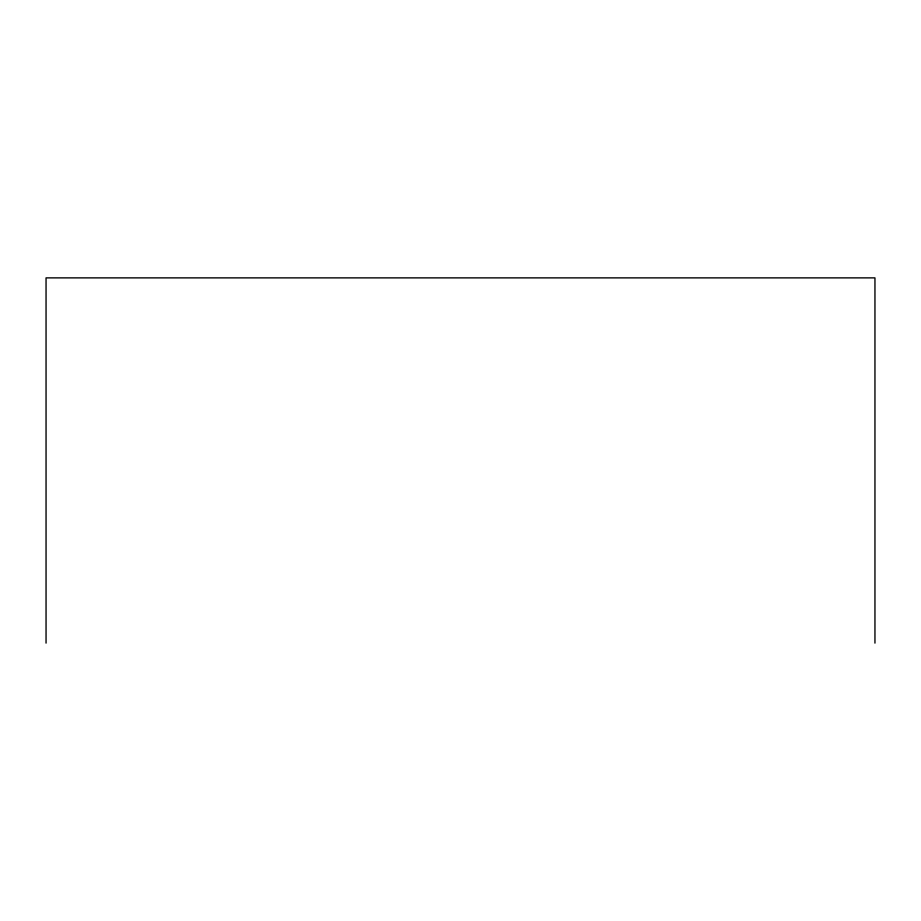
<?xml version="1.0" encoding="UTF-8"?>
<svg xmlns="http://www.w3.org/2000/svg" width="921" height="921" viewBox="0 0 921 921"><rect width="100%" height="100%" fill="white"/><g stroke="black" fill="none" stroke-linecap="round" stroke-linejoin="round"><path stroke-width="1.38" d="M874.95 643.123L874.95 277.877L46.05 277.877L46.05 643.123"/></g></svg>
